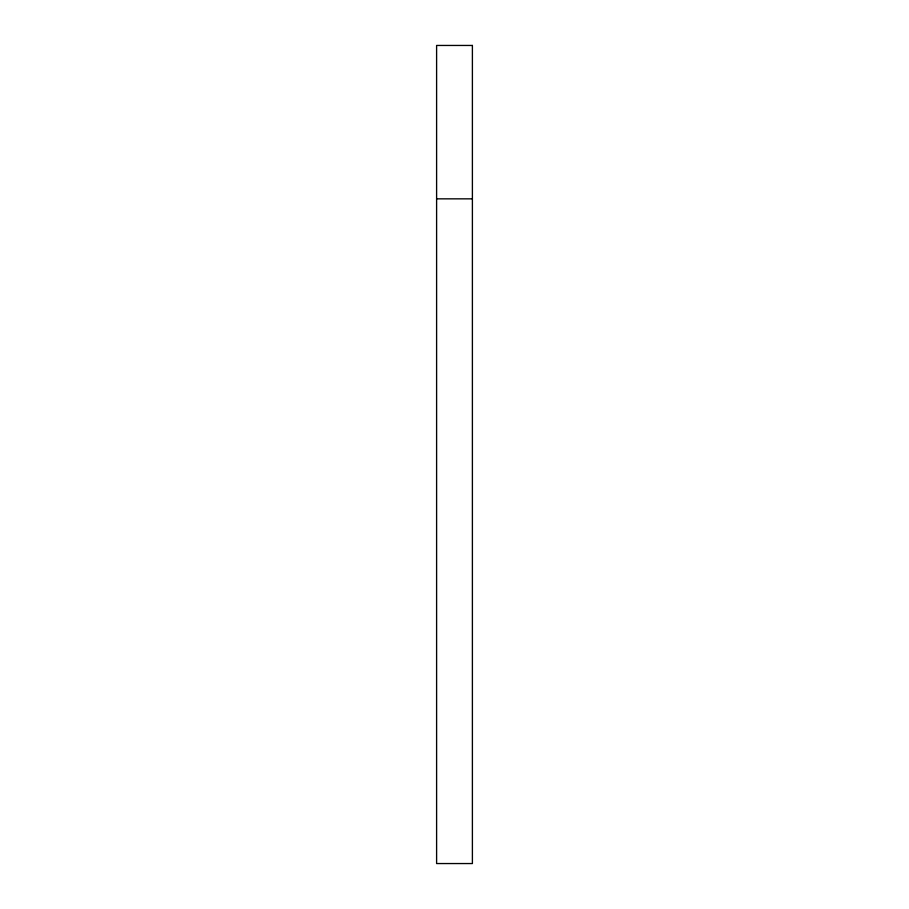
<?xml version="1.0" encoding="UTF-8"?>
<svg xmlns="http://www.w3.org/2000/svg" width="909" height="909" viewBox="0 0 909 909"><rect width="100%" height="100%" fill="white"/><g stroke="black" fill="none" stroke-linecap="round" stroke-linejoin="round"><path stroke-width="1.36" d="M436.604 198.844L472.396 198.844M472.396 45.45L436.604 45.45L436.604 863.55L472.396 863.55L472.396 45.45"/></g></svg>
